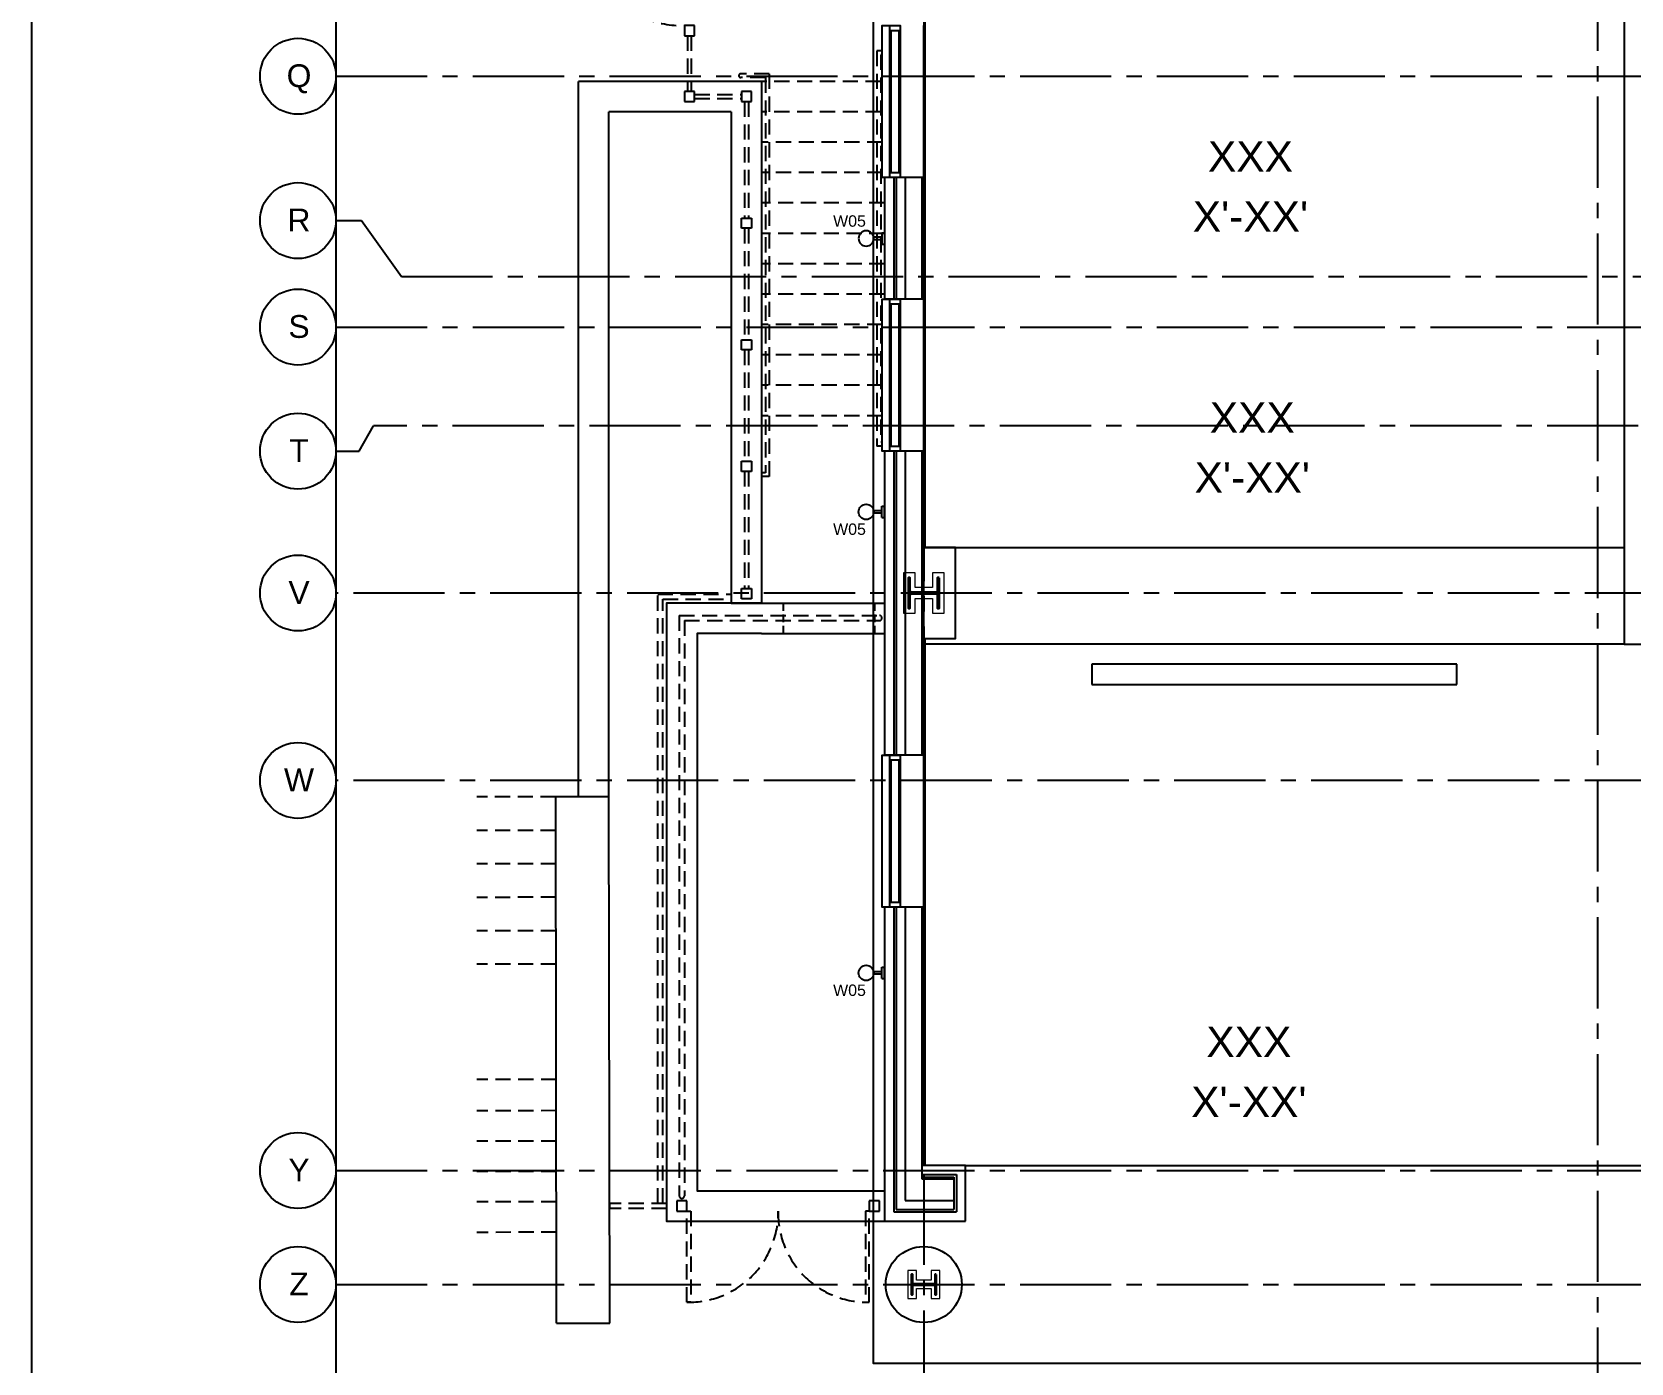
# Model space of a CAD drawing. Header units: inches. Extents: x -3700 to 367, y -844 to 2341.
# Drawn here: x -3700 to -3069, y -31 to 494 of the extents above; entities that cross this region are included whole.
import ezdxf
from ezdxf.enums import TextEntityAlignment as Align

# ---------------------------------------------------------------- set-up
doc = ezdxf.new("R2010")
doc.units = ezdxf.units.IN
doc.header["$LTSCALE"] = 48
doc.header["$MEASUREMENT"] = 0
for name, pattern in [('1112 - 0-Base$0$CENTER2', [1.125, 0.75, -0.125, 0.125, -0.125]), ('1112 - 0-Base$0$HIDDEN', [0.375, 0.25, -0.125]), ('1112 - 0-Base$0$HIDDEN2', [0.1875, 0.125, -0.0625]), ('HIDDEN2', [0.1875, 0.125, -0.0625])]:
    doc.linetypes.add(name, pattern=pattern)
doc.layers.add('1112 - 0-Base$0$A-ANNO-NPLT', color=151, linetype='Continuous', plot=False)
for name, color, linetype, lineweight in [('1112 - 0-Base$0$A-Detl-Hatch', 1, 'Continuous', 18), ('1112 - 0-Base$0$S-Detl-Hatch', 1, 'Continuous', 18), ('1112 - 0-Base$0$S-Detl-Wide', 3, 'Continuous', 35)]:
    doc.layers.add(name, color=color, linetype=linetype, lineweight=lineweight)
for name, color, linetype in [('1112 - 0-Base$0$A-Flor-Hral', 5, 'HIDDEN2'), ('1112 - 0-Base$0$A-Flor-Soffit', 4, 'Continuous'), ('1112 - 0-Base$0$A-Flor-Strs', 5, 'HIDDEN2'), ('1112 - 0-Base$0$A-Glaz', 6, 'Continuous'), ('1112 - 0-Base$0$A-Glaz-Sill', 8, 'Continuous'), ('1112 - 0-Base$0$A-Grid(3-32)', 8, '1112 - 0-Base$0$CENTER2'), ('1112 - 0-Base$0$A-Site-low walls', 1, 'Continuous'), ('1112 - 0-Base$0$A-Wall-Full', 3, 'Continuous'), ('1112 - 0-Base$0$A-Wall-Hatch', 15, 'Continuous'), ('1112 - 0-Base$0$S-Grid-Iden', 2, 'Continuous'), ('1112 - 0-Base$0$S-Structural Concrete', 4, 'Continuous'), ('A-Clng-Fixture', 3, 'Continuous')]:
    doc.layers.add(name, color=color, linetype=linetype)
doc.styles.add('1112 - 0-Base$0$Standard', font='arial.ttf')
doc.styles.get("Standard").update_dxf_attribs({"font": 'arial.ttf'})

# ---------------------------------------------------------------- blocks, each defined once
blk = doc.blocks.new('CYLINDER WALL LIGHT')
for p, q in [((-2.25, 1), (2.25, 1)), ((-2.25, 1), (-2.25, 0)), ((-2.25, 0), (2.25, 0)), ((-0.5, 1), (-0.5, 4.29)), ((0.5, 1), (0.5, 4.29)), ((2.25, 1), (2.25, 0))]:
    blk.add_line(p, q)
blk.add_circle((0.01, 7.25), 3)
blk.add_attdef('WXX', (-6.36, 12), '', height=4.5)
blk = doc.blocks.new('1112 - 0-Base$0$EXTERIOR LOUVER')
at = {"layer": '1112 - 0-Base$0$A-Glaz'}
for p, q in [((2323.12, -9046.93), (2323.12, -8990.81)), ((2323.62, -9046.81), (2323.62, -8990.81)), ((2326.62, -8990.81), (2326.62, -9046.81)), ((2327.12, -8990.81), (2327.12, -9046.81))]:
    blk.add_line(p, q, dxfattribs=at)
for points in [[(2323.12, -8988.81), (2327.12, -8988.81), (2327.12, -8990.81), (2323.12, -8990.81)], [(2323.12, -9046.81), (2327.12, -9046.81), (2327.12, -9048.81), (2323.12, -9048.81)]]:
    blk.add_lwpolyline(points, close=True, dxfattribs=at)
at = {"layer": '1112 - 0-Base$0$A-Glaz-Sill'}
blk.add_line((2336.37, -8988.81), (2336.37, -9048.81), dxfattribs=at)
blk.add_lwpolyline([(2323.12, -9048.81), (2320.12, -9048.81), (2320.12, -8988.81), (2323.12, -8988.81)], dxfattribs=at)
blk = doc.blocks.new('1112 - 0-Base$0$1ST FLOOR CORE & SHELL')
at = {"layer": '1112 - 0-Base$0$A-Flor-Soffit'}
blk.add_lwpolyline([(2321, -8520.75), (2316.5, -8520.75), (2316.5, -9228.75), (3108.87, -9228.75), (3108.87, -9224.75), (4240.5, -9224.75), (4240.5, -9222.63), (4656.87, -9222.63), (4656.87, -9224.75), (5704.5, -9224.75), (5704.5, -8756.75), (5700, -8756.75)], dxfattribs=at)
at = {"layer": '1112 - 0-Base$0$A-Wall-Full'}
for p, q in [((2613, -8156), (2613, -8944.88)), ((2321, -8760.75), (2321, -8808.75)), ((2336.37, -8760.75), (2321, -8760.75)), ((2336.37, -8760.75), (2336.37, -8808.75)), ((2336.37, -8808.75), (2321, -8808.75)), ((2321, -8868.75), (2321, -8988.75)), ((2336.37, -8868.75), (2321, -8868.75)), ((2336.37, -8868.75), (2336.37, -8988.75)), ((2613, -8944.88), (2933, -8944.88)), ((2336.37, -8988.75), (2321, -8988.75)), ((2321, -9048.75), (2321, -9172.75)), ((2336.37, -9048.75), (2321, -9048.75)), ((2336.37, -9048.75), (2336.37, -9150.75)), ((2353, -9150.75), (2335.75, -9150.75)), ((2353, -9172.75), (2353, -9150.75)), ((2321, -9172.75), (2353, -9172.75))]:
    blk.add_line(p, q, dxfattribs=at)
blk.add_circle((2336.5, -9197.75), 15, dxfattribs=at)
at = {"layer": '1112 - 0-Base$0$A-Wall-Hatch'}
for p, q in [((2324.62, -8760.75), (2324.62, -8808.75)), ((2325.62, -8760.75), (2325.62, -8808.75)), ((2329.12, -8760.75), (2329.12, -8808.75)), ((2335.75, -8760.75), (2335.75, -8808.75)), ((2324.62, -8868.75), (2324.62, -8988.75)), ((2325.62, -8868.75), (2325.62, -8988.75)), ((2329.12, -8868.75), (2329.12, -8988.75)), ((2335.75, -8868.75), (2335.75, -8988.75)), ((2324.62, -9048.75), (2324.62, -9169.12)), ((2325.62, -9048.75), (2325.62, -9168.12)), ((2329.12, -9048.75), (2329.12, -9164.62)), ((2335.75, -9048.75), (2335.75, -9156)), ((2335.75, -9150.75), (2335.75, -9154.37)), ((2335.75, -9154.37), (2349.37, -9154.37)), ((2335.75, -9156), (2348.37, -9156)), ((2336.37, -9154.37), (2336.37, -9155.37)), ((2336.37, -9155.37), (2348.37, -9155.37)), ((2348.37, -9155.37), (2348.37, -9168.12)), ((2349.37, -9154.37), (2349.37, -9169.12)), ((2324.62, -9169.12), (2349.37, -9169.12)), ((2325.62, -9168.12), (2348.37, -9168.12)), ((2329.12, -9164.62), (2348.37, -9164.62))]:
    blk.add_line(p, q, dxfattribs=at)
for p in [(0, 288.06), (0, 180.06), (0, 0.06)]:
    blk.add_blockref('1112 - 0-Base$0$EXTERIOR LOUVER', p)
blk = doc.blocks.new('1112 - 0-Base$0$Column Bubble')
blk.add_circle((-0.0042, -0.0024), 0.1562)
at = {"style": '1112 - 0-Base$0$Standard'}
blk.add_attdef('XX', text='', height=0.0938, dxfattribs=at).set_placement((0, 0), align=Align.MIDDLE_CENTER)
blk = doc.blocks.new('*U21')
at = {"layer": '1112 - 0-Base$0$A-Detl-Hatch'}
h = blk.add_hatch(dxfattribs=at)
h.set_pattern_fill('ANSI32', color=256, scale=6, style=0)
h.set_pattern_definition([(45, (0, -4.865), (-1.591, 1.591), []), (45, (1.0607, -4.865), (-1.591, 1.591), [])])
edge = h.paths.add_edge_path()
edge.add_line((3.98, -9.73), (3.98, -9.295))
edge.add_line((3.98, -9.295), (0.645, -9.295))
edge.add_arc((0.645, -8.795), 0.5, 180, 270, ccw=False)
edge.add_line((0.145, -8.795), (0.145, -0.935))
edge.add_arc((0.645, -0.935), 0.5, 90, 180, ccw=False)
edge.add_line((0.645, -0.435), (3.98, -0.435))
edge.add_line((3.98, -0.435), (3.98, 0))
edge.add_line((3.98, 0), (-3.98, 0))
edge.add_line((-3.98, 0), (-3.98, -0.435))
edge.add_line((-3.98, -0.435), (-0.645, -0.435))
edge.add_arc((-0.645, -0.935), 0.5, 0, 90, ccw=False)
edge.add_line((-0.145, -0.935), (-0.145, -8.795))
edge.add_arc((-0.645, -8.795), 0.5, -90, 0, ccw=False)
edge.add_line((-0.645, -9.295), (-3.98, -9.295))
edge.add_line((-3.98, -9.295), (-3.98, -9.73))
edge.add_line((-3.98, -9.73), (3.98, -9.73))
at = {"color": 0, "linetype": 'ByBlock'}
blk.add_lwpolyline([(3.98, -9.73), (3.98, -9.295), (0.645, -9.295, -0.4142136), (0.145, -8.795), (0.145, -0.935, -0.4142136), (0.645, -0.435), (3.98, -0.435), (3.98, 0), (-3.98, 0), (-3.98, -0.435), (-0.645, -0.435, -0.4142136), (-0.145, -0.935), (-0.145, -8.795, -0.4142136), (-0.645, -9.295), (-3.98, -9.295), (-3.98, -9.73)], format="xyb", close=True, dxfattribs=at)
blk = doc.blocks.new('1112 - 0-Base$0$W10X33')
at = {"layer": '1112 - 0-Base$0$S-Detl-Hatch'}
blk.add_lwpolyline([(13773.28, -7309.78), (13773.28, -7306.34), (13769.45, -7306.34), (13769.45, -7300.48), (13773.28, -7300.48), (13773.28, -7297.05), (13762.32, -7297.05), (13762.32, -7300.48), (13766.16, -7300.48), (13766.16, -7306.34), (13762.32, -7306.34), (13762.32, -7309.78)], close=True, dxfattribs=at)
at = {"layer": '1112 - 0-Base$0$S-Detl-Wide'}
blk.add_blockref('*U21', (13767.8, -7298.55), dxfattribs=at)
blk = doc.blocks.new('*U22')
at = {"layer": '1112 - 0-Base$0$A-Detl-Hatch'}
h = blk.add_hatch(dxfattribs=at)
h.set_pattern_fill('ANSI32', color=256, scale=6, style=0)
h.set_pattern_definition([(45, (0, -6.06), (-1.591, 1.591), []), (45, (1.0607, -6.06), (-1.591, 1.591), [])])
edge = h.paths.add_edge_path()
edge.add_line((6, -12.12), (6, -11.515))
edge.add_line((6, -11.515), (0.795, -11.515))
edge.add_arc((0.795, -10.915), 0.6, 180, 270, ccw=False)
edge.add_line((0.195, -10.915), (0.195, -1.205))
edge.add_arc((0.795, -1.205), 0.6, 90, 180, ccw=False)
edge.add_line((0.795, -0.605), (6, -0.605))
edge.add_line((6, -0.605), (6, 0))
edge.add_line((6, 0), (-6, 0))
edge.add_line((-6, 0), (-6, -0.605))
edge.add_line((-6, -0.605), (-0.795, -0.605))
edge.add_arc((-0.795, -1.205), 0.6, 0, 90, ccw=False)
edge.add_line((-0.195, -1.205), (-0.195, -10.915))
edge.add_arc((-0.795, -10.915), 0.6, 270, 360, ccw=False)
edge.add_line((-0.795, -11.515), (-6, -11.515))
edge.add_line((-6, -11.515), (-6, -12.12))
edge.add_line((-6, -12.12), (6, -12.12))
at = {"color": 0, "linetype": 'ByBlock'}
blk.add_lwpolyline([(6, -12.12), (6, -11.515), (0.795, -11.515, -0.4142136), (0.195, -10.915), (0.195, -1.205, -0.4142136), (0.795, -0.605), (6, -0.605), (6, 0), (-6, 0), (-6, -0.605), (-0.795, -0.605, -0.4142136), (-0.195, -1.205), (-0.195, -10.915, -0.4142136), (-0.795, -11.515), (-6, -11.515), (-6, -12.12)], format="xyb", close=True, dxfattribs=at)
blk = doc.blocks.new('1112 - 0-Base$0$W12X65')
at = {"layer": '1112 - 0-Base$0$S-Detl-Hatch'}
blk.add_lwpolyline([(13860.59, -7310.28), (13860.59, -7305.67), (13854.79, -7305.67), (13854.79, -7298.76), (13860.59, -7298.76), (13860.59, -7294.16), (13844.59, -7294.16), (13844.59, -7298.76), (13850.4, -7298.76), (13850.4, -7305.67), (13844.59, -7305.67), (13844.59, -7310.28)], close=True, dxfattribs=at)
at = {"layer": '1112 - 0-Base$0$S-Detl-Wide'}
blk.add_blockref('*U22', (13852.59, -7296.16), dxfattribs=at)
blk = doc.blocks.new('1112 - 0-Base$0$1ST FLOOR - STRUCTURAL GRID')
at = {"layer": '1112 - 0-Base$0$A-Grid(3-32)'}
for p, q in [((2336.5, -7426.01), (2336.5, -9520.75)), ((2602.5, -9520.75), (2602.5, -7426.01)), ((2104.5, -8720.75), (5927.38, -8720.75)), ((2130.3, -8799.75), (5901.58, -8799.75)), ((2104.5, -8819.75), (5927.38, -8819.75)), ((5912.5, -8858.75), (2119.31, -8858.75)), ((5927.38, -8924.75), (2104.5, -8924.75)), ((5927.38, -8998.75), (2104.5, -8998.75)), ((2104.5, -9152.75), (5927.38, -9152.75)), ((2104.5, -9197.75), (5927.38, -9197.75))]:
    blk.add_line(p, q, dxfattribs=at)
for points in [[(2104.5, -8777.73), (2114.59, -8777.73), (2130.3, -8799.75)], [(2104.5, -8868.75), (2113.67, -8868.75), (2119.31, -8858.75)]]:
    blk.add_lwpolyline(points, dxfattribs=at)
at = {"rotation": 90}
for name, p in [('1112 - 0-Base$0$W12X65', (-4965.72, -22777.34)), ('1112 - 0-Base$0$W10X33', (-4966.91, -22965.55))]:
    blk.add_blockref(name, p, dxfattribs=at)
at = {"layer": '1112 - 0-Base$0$S-Grid-Iden', "xscale": 96, "yscale": 96, "zscale": 96}
for p, values in [((2089.9, -8720.52), {'XX': 'Q'}), ((2089.9, -8777.5), {'XX': 'R'}), ((2089.9, -8819.52), {'XX': 'S'}), ((2089.9, -8868.52), {'XX': 'T'}), ((2089.9, -8924.52), {'XX': 'V'}), ((2089.9, -8998.52), {'XX': 'W'}), ((2089.9, -9152.52), {'XX': 'Y'}), ((2089.9, -9197.52), {'XX': 'Z'})]:
    blk.add_blockref('1112 - 0-Base$0$Column Bubble', p, dxfattribs=at).add_auto_attribs(values)
blk = doc.blocks.new('1112 - 0-Base$0$areaway fence -2 first fl')
for p, q in [((5703.16, 1389.26), (5703.16, 1385.26)), ((5704.66, 1389.26), (5704.66, 1385.26)), ((5705.91, 1392.01), (5774.92, 1392.01)), ((5705.91, 1390.51), (5774.92, 1390.51)), ((5703.16, 1337.26), (5703.16, 1315.26)), ((5704.66, 1337.26), (5704.66, 1315.26)), ((5705.91, 1314.01), (5724.42, 1314.01)), ((5705.91, 1312.51), (5724.42, 1312.51)), ((5725.67, 1311.26), (5725.67, 1265.26)), ((5727.17, 1311.26), (5727.17, 1265.26)), ((5725.67, 1261.26), (5725.67, 1217.26)), ((5727.17, 1261.26), (5727.17, 1217.26)), ((5725.67, 1213.26), (5725.67, 1169.26)), ((5727.17, 1213.26), (5727.17, 1169.26)), ((5725.67, 1165.26), (5725.67, 1118.98)), ((5727.17, 1165.26), (5727.17, 1118.98)), ((5691.42, 876.26), (5691.42, 1116.76)), ((5691.42, 1116.76), (5720.42, 1116.76)), ((5693.42, 876.26), (5693.42, 1114.76)), ((5693.42, 1114.76), (5720.42, 1114.76)), ((5720.42, 1116.76), (5720.42, 1114.76)), ((5699.92, 1108.38), (5778.92, 1108.38)), ((5699.92, 1108.38), (5699.92, 879.26)), ((5701.92, 1106.38), (5778.92, 1106.38)), ((5701.92, 1106.38), (5701.92, 879.26)), ((5694.92, 876.26), (5672.43, 876.26)), ((5694.92, 874.26), (5672.43, 874.26)), ((5694.92, 876.26), (5694.92, 874.26))]:
    blk.add_line(p, q)
for points in [[(5701.91, 1389.26), (5705.91, 1389.26), (5705.91, 1393.26), (5701.91, 1393.26)], [(5774.92, 1389.26), (5778.92, 1389.26), (5778.92, 1393.26), (5774.92, 1393.26)], [(5701.91, 1381.26), (5705.91, 1381.26), (5705.91, 1385.26), (5701.91, 1385.26)], [(5701.91, 1381.26), (5701.91, 1379.76), (5661.91, 1379.76), (5661.91, 1381.26)], [(5701.91, 1337.26), (5705.91, 1337.26), (5705.91, 1341.26), (5701.91, 1341.26)], [(5701.91, 1311.26), (5705.91, 1311.26), (5705.91, 1315.26), (5701.91, 1315.26)], [(5724.42, 1311.26), (5728.42, 1311.26), (5728.42, 1315.26), (5724.42, 1315.26)], [(5724.42, 1265.26), (5728.42, 1265.26), (5728.42, 1261.26), (5724.42, 1261.26)], [(5724.42, 1217.26), (5728.42, 1217.26), (5728.42, 1213.26), (5724.42, 1213.26)], [(5724.42, 1169.26), (5728.42, 1169.26), (5728.42, 1165.26), (5724.42, 1165.26)], [(5724.42, 1118.98), (5728.42, 1118.98), (5728.42, 1114.98), (5724.42, 1114.98)], [(5698.92, 873.26), (5702.92, 873.26), (5702.92, 877.26), (5698.92, 877.26)], [(5702.92, 873.26), (5704.42, 873.26), (5704.42, 837.26), (5702.92, 837.26)], [(5774.92, 873.26), (5773.42, 873.26), (5773.42, 837.26), (5774.92, 837.26)], [(5774.92, 873.26), (5778.92, 873.26), (5778.92, 877.26), (5774.92, 877.26)]]:
    blk.add_lwpolyline(points, close=True)
for centre, radius, start, end in [((5701.16, 1380.51), 39.26, 178.90531, 271.09469), ((5778.92, 1107.38), 1, 270, 90), ((5700.92, 879.26), 1, 180, 0), ((5703.67, 872.51), 35.26, 268.78112, 1.21888), ((5774.17, 872.51), 35.26, 178.78112, 271.21888)]:
    blk.add_arc(centre, radius, start, end)
blk = doc.blocks.new('1112 - 0-Base$0$areaway and stair')
blk.add_line((-108.49, 59.34), (-108.49, 57.34))
at = {"layer": '1112 - 0-Base$0$A-Flor-Hral'}
for p, q in [((-0.87, 514.34), (-3, 514.34)), ((-3, 514.34), (-3, 358.34)), ((-0.87, 512.84), (-1.5, 512.84)), ((-1.5, 512.84), (-1.5, 359.84)), ((-45.5, 505.34), (-56.75, 505.34)), ((-45.5, 505.34), (-45.5, 346.34)), ((-47, 503.84), (-56.75, 503.84)), ((-47, 503.84), (-47, 347.84)), ((-0.87, 359.84), (-1.5, 359.84)), ((-0.87, 358.34), (-3, 358.34)), ((-47, 347.84), (-48.5, 347.84)), ((-45.5, 346.34), (-48.5, 346.34))]:
    blk.add_line(p, q, dxfattribs=at)
blk.add_arc((-56.75, 504.59), 0.75, 90, 270, dxfattribs=at)
at = {"layer": '1112 - 0-Base$0$A-Flor-Strs'}
for p, q in [((-1.5, 502.34), (-48.5, 502.34)), ((-1.5, 490.34), (-48.5, 490.34)), ((-0.87, 478.34), (-48.5, 478.34)), ((-0.87, 466.34), (-48.5, 466.34)), ((0, 454.34), (-48.5, 454.34)), ((0, 442.34), (-48.5, 442.34)), ((0, 430.34), (-48.5, 430.34)), ((0, 418.34), (-48.5, 418.34)), ((-0.87, 406.34), (-48.5, 406.34)), ((-0.87, 394.34), (-48.5, 394.34)), ((-0.87, 382.34), (-48.5, 382.34)), ((-0.87, 370.34), (-48.5, 370.34)), ((-129.76, 219.89), (-160.86, 219.83)), ((-129.74, 206.62), (-160.86, 206.57)), ((-129.72, 193.42), (-160.86, 193.37)), ((-129.7, 180.22), (-160.86, 180.17)), ((-129.67, 167.02), (-160.86, 166.97)), ((-129.65, 153.82), (-160.86, 153.77)), ((-129.58, 108.28), (-160.86, 108.22)), ((-129.56, 95.98), (-160.86, 95.92)), ((-129.54, 83.98), (-160.86, 83.92)), ((-129.52, 71.98), (-160.86, 71.92)), ((-129.5, 59.98), (-160.86, 59.92)), ((-129.48, 47.98), (-160.86, 47.92))]:
    blk.add_line(p, q, dxfattribs=at)
at = {"layer": '1112 - 0-Base$0$A-Site-low walls'}
for p, q in [((-48.5, 502.34), (-120.76, 502.34)), ((-120.76, 219.92), (-120.76, 502.34)), ((-48.5, 502.34), (-48.5, 296.34)), ((-60.5, 490.34), (-108.76, 490.34)), ((-108.76, 219.92), (-108.76, 490.34)), ((-60.5, 490.34), (-60.5, 296.34)), ((-60.5, 296.34), (0, 296.34)), ((-48.5, 284.34), (0, 284.34)), ((-48.5, 284.34), (-48.5, 284.34)), ((-108.76, 219.92), (-129.76, 219.89)), ((-129.42, 12.02), (-129.76, 219.89)), ((-108.42, 12.05), (-108.76, 219.92)), ((-129.42, 12.02), (-108.42, 12.05))]:
    blk.add_line(p, q, dxfattribs=at)
at = {"layer": '1112 - 0-Base$0$A-Site-low walls', "linetype": '1112 - 0-Base$0$HIDDEN2', "ltscale": 0.5}
for p, q in [((-40, 296.34), (-40, 284.34)), ((-4, 296.34), (-4, 284.34))]:
    blk.add_line(p, q, dxfattribs=at)
at = {"layer": '1112 - 0-Base$0$A-Site-low walls'}
for points in [[(-48.5, 296.34), (-86, 296.34), (-86, 52.34), (0, 52.34)], [(-48.5, 284.34), (-74, 284.34), (-74, 64.34), (0, 64.34)]]:
    blk.add_lwpolyline(points, dxfattribs=at)
at = {"layer": '1112 - 0-Base$0$A-Flor-Hral'}
blk.add_blockref('1112 - 0-Base$0$areaway fence -2 first fl', (-5780.92, -816.91), dxfattribs=at)

msp = doc.modelspace()

# ---------------------------------------------------------------- linework, layer by layer
at = {"layer": '1112 - 0-Base$0$A-ANNO-NPLT'}
for points in [[(-3700, -844.26), (-3700, 2131.74), (348, 2131.74), (348, -844.26)], [(-3580, -484.26), (-3580, 1771.74), (228, 1771.74), (228, -484.26)]]:
    msp.add_lwpolyline(points, close=True, dxfattribs=at)
at = {"layer": '1112 - 0-Base$0$A-Flor-Soffit'}
for p, q in [((-3348.13, 291), (-3071.5, 291)), ((-3071.5, 252.87), (-3348.13, 252.87)), ((-3331.5, 47), (-3043.5, 47))]:
    msp.add_line(p, q, dxfattribs=at)
at = {"layer": '1112 - 0-Base$0$S-Structural Concrete', "color": 8}
msp.add_lwpolyline([(-3347.5, 47), (-3347.5, 255), (-3335.5, 255), (-3335.5, 291), (-3347.5, 291), (-3347.5, 534), (-3335.5, 534), (-3335.5, 570), (-3347.5, 570), (-3347.5, 754), (-3335.5, 754), (-3335.5, 790), (-3347.5, 790), (-3347.5, 1040)], dxfattribs=at)
at = {"layer": 'A-Clng-Fixture'}
for p, q in [((-3137.67, 244.87), (-3281.67, 244.87)), ((-3281.67, 244.87), (-3281.67, 236.87)), ((-3137.67, 236.87), (-3137.67, 244.87)), ((-3281.67, 236.87), (-3137.67, 236.87))]:
    msp.add_line(p, q, dxfattribs=at)

# ---------------------------------------------------------------- block references
at = {"linetype": '1112 - 0-Base$0$HIDDEN'}
msp.add_blockref('1112 - 0-Base$0$1ST FLOOR - STRUCTURAL GRID', (-5684.5, 9197.75), dxfattribs=at)
for name, p in [('1112 - 0-Base$0$1ST FLOOR CORE & SHELL', (-5684.5, 9197.75)), ('1112 - 0-Base$0$areaway and stair', (-3363.5, -27.34))]:
    msp.add_blockref(name, p)
at = {"layer": 'A-Clng-Fixture'}
ref = msp.add_blockref('CYLINDER WALL LIGHT', (-3363.5, 413), dxfattribs=dict(at, xscale=-1, rotation=90))
ref.add_attrib('WXX', 'W05', (-3383.78, 417.62), dxfattribs={"layer": '0', "height": 4.5})
ref = msp.add_blockref('CYLINDER WALL LIGHT', (-3363.5, 305.01), dxfattribs=dict(at, rotation=90))
ref.add_attrib('WXX', 'W05', (-3383.78, 295.95), dxfattribs={"layer": '0', "height": 4.5})
ref = msp.add_blockref('CYLINDER WALL LIGHT', (-3363.5, 123), dxfattribs=dict(at, rotation=90))
ref.add_attrib('WXX', 'W05', (-3383.78, 113.94), dxfattribs={"layer": '0', "height": 4.5})

# ---------------------------------------------------------------- texts
at = {"color": 2}
for tag, p in [('XXX', (-3219.07, 445.37)), ("X'-XX'", (-3219.07, 421.69)), ('XXX', (-3218.35, 342.32)), ("X'-XX'", (-3218.35, 318.65)), ('XXX', (-3219.7, 95.81)), ("X'-XX'", (-3219.7, 72.13))]:
    msp.add_attdef(tag, text='XXX', height=12, dxfattribs=at).set_placement(p, align=Align.MIDDLE_CENTER)

doc.saveas('drawing.dxf')
